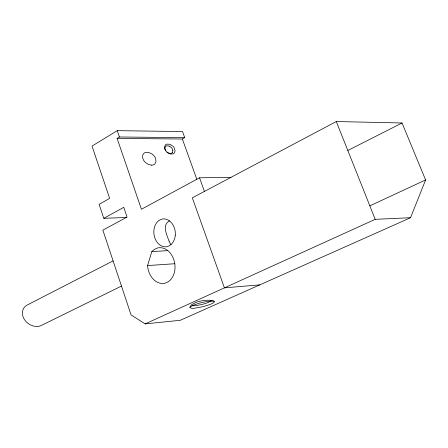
<?xml version="1.0" encoding="UTF-8"?>
<svg xmlns="http://www.w3.org/2000/svg" width="448" height="448" viewBox="0 0 448 448"><rect width="100%" height="100%" fill="white"/><g stroke="black" fill="none" stroke-linecap="round" stroke-linejoin="round"><path stroke-width="0.67" d="M147.582 265.569L151.822 251.586L154.409 249.368L157.41 248.03A8.966 7.594 2.5 0 1 159.516 247.688C167.345 247.414 173.034 254.951 174.462 262.007A32.693 27.692 2.5 0 1 175.022 266.795C175.235 273.638 171.735 281.758 164.45 283.326A8.865 7.51 2.5 0 1 161.885 283.506C154.84 283.007 149.906 276.45 148.299 270.043A32.525 27.552 2.5 0 1 147.582 265.569L174.776 263.738M231.006 177.33L199.534 177.794L141.428 209.266L117.096 138.41L182.358 139.009L184.716 137.648L182.526 131.561L117.258 130.659L92.03 146.082L109.648 198.397L99.114 204.327L103.79 218.316L123.76 207.329L127.058 217.045L102.866 230.143L131.068 314.922L145.152 323.882L180.292 320.286L410.542 217.722L425.6 179.945L402.046 122.987L336.297 121.537L192.332 197.826L224.42 287.857L259.818 284.861M189.812 307.25C191.626 309.854 197.467 307.238 200.418 307.182A67.721 57.366 2.5 0 0 205.341 305.962C227.954 299.477 201.505 298.413 194.477 303.234A27.356 23.173 2.5 0 0 191.386 304.903L189.812 307.25L192.36 305.603L198.346 303.464A67.234 56.952 2.5 0 1 204.086 302.036L210.381 301.067L214.122 301.258M172.413 152.466L172.883 150.73M211.142 301.017L207.312 302.842A40.656 34.44 2.5 0 1 205.442 303.464L204.781 303.671A54.443 46.116 2.5 0 1 199.651 304.948L195.054 305.67A14.963 12.678 2.5 0 1 192.892 305.766L192.175 305.693M117.096 138.41L119.437 136.987L184.716 137.648M169.495 220.87C161.554 225.002 166.998 235.06 169.053 241.147M113.098 260.893L27.076 305.088C22.254 307.384 21.224 313.863 23.71 318.242A17.231 14.599 2.5 0 0 26.13 321.675C29.103 324.822 33.471 326.805 37.845 326.413A9.206 7.795 2.5 0 0 41.367 325.438L121.47 286.07M347.816 150.494L402.046 122.987M369.835 205.856L425.6 179.945M145.152 323.882L375.2 219.335L410.542 217.722M151.822 251.586L167.854 250.639M103.79 218.316L126.274 217.47M151.598 165.172L148.266 164.399L145.538 162.568A11.721 9.929 2.5 0 1 143.601 160.16C142.391 158.15 141.971 155.165 143.842 153.406A4.172 3.534 2.5 0 1 145.566 152.46L148.366 152.382L151.62 153.714A11.318 9.587 2.5 0 1 155.686 158.715L155.999 161.745L154.902 163.912A4.441 3.763 2.5 0 1 151.598 165.155M169.848 153.418L167.894 152.768A6.345 5.376 2.5 0 1 166.891 152.074M169.254 146.098L166.97 145.762A2.47 2.089 2.5 0 0 165.62 146.373L164.864 148.081L165.39 150.226M336.297 121.537L375.2 219.335M199.534 177.794L204.434 191.414M182.358 139.009L196.812 179.273M117.258 130.659L119.437 136.987M169.221 146.16A6.406 5.426 2.5 0 1 172.838 150.73M172.463 152.494A2.643 2.24 2.5 0 1 169.854 153.401M170.974 244.586A12.706 10.763 2.5 0 1 169.142 241.13M164.517 147.151L164.853 149.072A9.178 7.778 2.5 0 0 167.972 152.908L170.542 154.022L172.945 153.938A3.175 2.688 2.5 0 0 174.07 153.306L175.118 150.92L174.104 147.65A9.475 8.025 2.5 0 0 172.995 146.266L169.977 144.306L166.757 144.116A3.203 2.71 2.5 0 0 165.351 144.978L164.517 147.151M175.28 235.15C174.978 240.066 172.133 245.51 166.986 246.652A7.017 5.947 2.5 0 1 164.153 246.747C158.99 245.941 155.512 241.091 154.364 236.286A25.155 21.314 2.5 0 1 153.894 230.468C154.207 225.54 157.114 220.086 162.299 219.022A7 5.93 2.5 0 1 164.321 218.887C169.775 219.279 173.583 224.347 174.782 229.326A25.155 21.308 2.5 0 1 175.28 235.15"/></g></svg>
